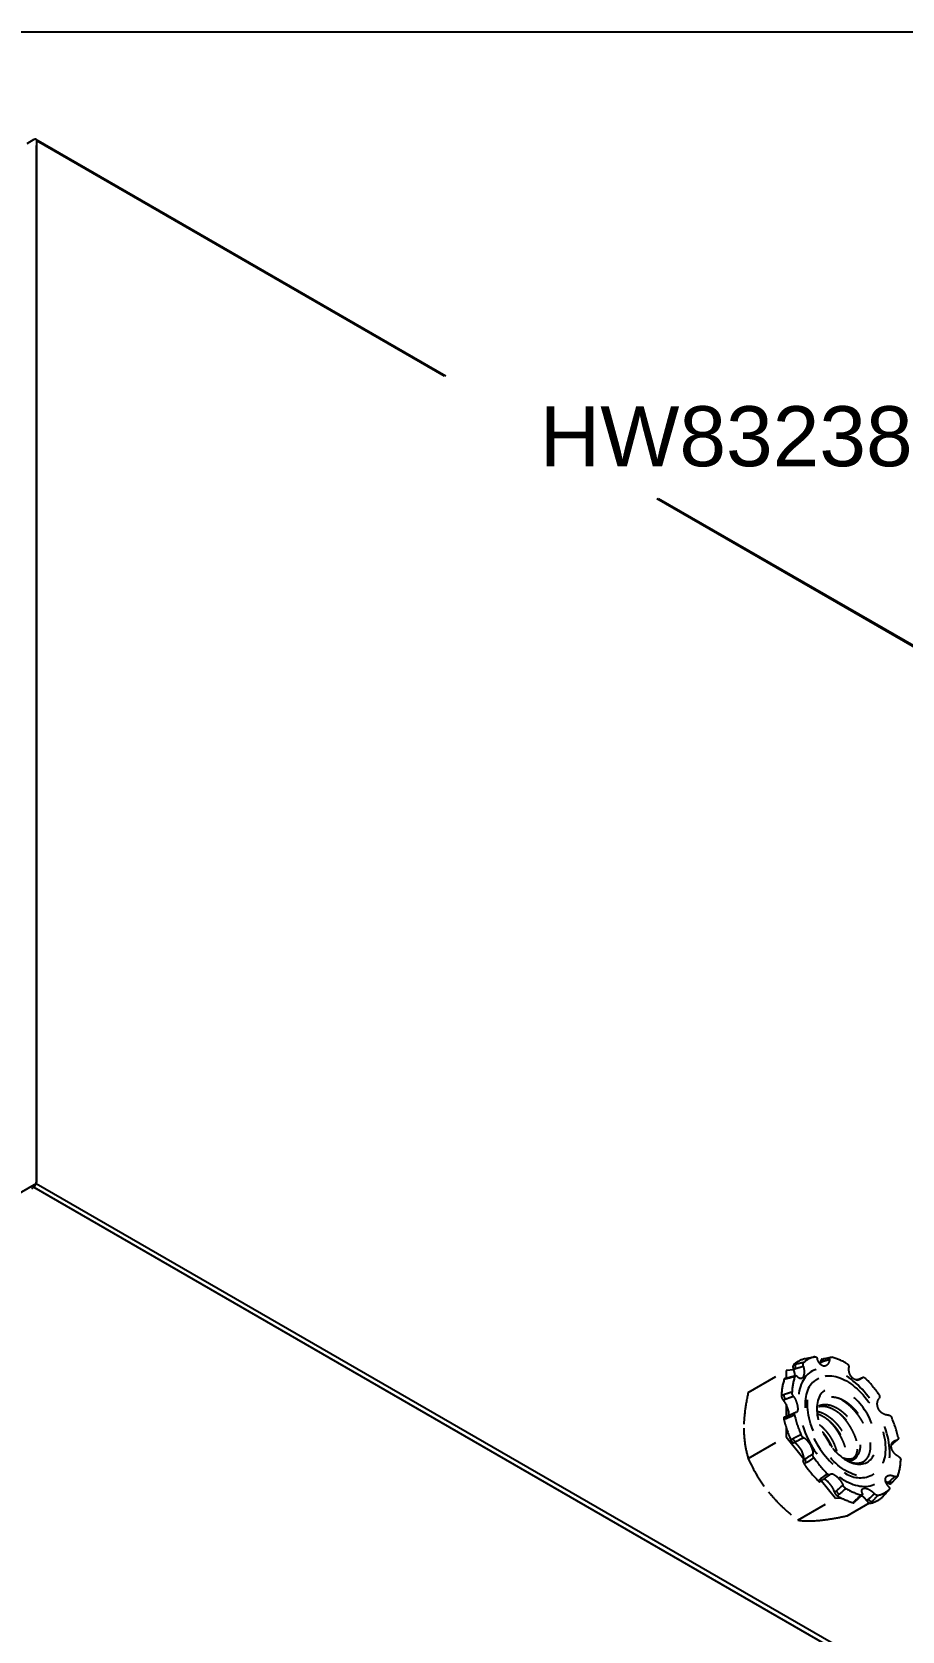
# Model space of a CAD drawing. Extents: x -1.8 to 17.5, y -14.1 to 0.
# Drawn here: x 3.365 to 6.082, y -4.994 to 0 of the extents above; entities that cross this region are included whole.
import ezdxf
from ezdxf import colors
from ezdxf.entities.mleader import LeaderData, LeaderLine
from ezdxf.math import Vec2, Vec3

# ---------------------------------------------------------------- set-up
doc = ezdxf.new("R2010")
doc.units = 0
doc.header["$LTSCALE"] = 0.5
doc.header["$MEASUREMENT"] = 0
doc.linetypes.add('HIDDEN2', pattern=[0.1875, 0.125, -0.0625])
for name, color, linetype in [('FAB DWG', 221, 'CONTINUOUS'), ('Hardware', 242, 'CONTINUOUS'), ('Housing', 150, 'CONTINUOUS')]:
    doc.layers.add(name, color=color, linetype=linetype)
doc.layers.add('Text-Unprinted', color=131, linetype='CONTINUOUS', plot=False)
doc.styles.get("Standard").update_dxf_attribs({"font": 'arial.ttf'})

msp = doc.modelspace()

# ---------------------------------------------------------------- linework, layer by layer
at = {"layer": 'Hardware', "linetype": 'HIDDEN2', "transparency": 16777216}
for p, q in [((5.7793, -4.14387), (5.78577, -4.14255)), ((5.77943, -4.14384), (5.7859, -4.14253)), ((5.78577, -4.14255), (5.7859, -4.14253)), ((5.83195, -4.14527), (5.83809, -4.14394)), ((5.60135, -4.2495), (5.71976, -4.18114)), ((5.74365, -4.17901), (5.71976, -4.18114)), ((5.71976, -4.18114), (5.71976, -4.20425)), ((5.74242, -4.17591), (5.74934, -4.17437)), ((5.74325, -4.17789), (5.74242, -4.17591)), ((5.74997, -4.16112), (5.7431, -4.16264)), ((5.74325, -4.17789), (5.74934, -4.17437)), ((5.82733, -4.15369), (5.83348, -4.15235)), ((5.82739, -4.15587), (5.82733, -4.15369)), ((5.82739, -4.15587), (5.83348, -4.15235)), ((5.71414, -4.20752), (5.7212, -4.2057)), ((5.71625, -4.20515), (5.72335, -4.20333)), ((5.81453, -4.20911), (5.82176, -4.20494)), ((5.93848, -4.21023), (5.94082, -4.20939)), ((5.94154, -4.21059), (5.95672, -4.20384)), ((5.71221, -4.25655), (5.70504, -4.25894)), ((5.70999, -4.27244), (5.7172, -4.27004)), ((5.71111, -4.27356), (5.70999, -4.27244)), ((5.71111, -4.27356), (5.7172, -4.27004)), ((5.71976, -4.28621), (5.71976, -4.32383)), ((5.71296, -4.333), (5.72008, -4.33013)), ((5.71387, -4.3262), (5.72102, -4.32332)), ((5.60135, -4.45575), (5.71976, -4.3874)), ((5.71976, -4.35788), (5.71976, -4.3874)), ((5.71976, -4.3874), (5.77516, -4.45631)), ((5.74132, -4.39384), (5.73445, -4.39742)), ((5.74242, -4.40642), (5.74934, -4.40282)), ((5.74325, -4.40634), (5.74242, -4.40642)), ((5.74325, -4.40634), (5.74934, -4.40282)), ((6.05278, -4.40932), (6.04857, -4.413)), ((6.06498, -4.39807), (6.04959, -4.40957)), ((5.77958, -4.45707), (5.77293, -4.46117)), ((5.77293, -4.46117), (5.77349, -4.46059)), ((5.77349, -4.46059), (5.77958, -4.45707)), ((5.77623, -4.47238), (5.78283, -4.46831)), ((5.8262, -4.52054), (5.82009, -4.5252)), ((5.83281, -4.52354), (5.82666, -4.52822)), ((5.83057, -4.52524), (5.87444, -4.57982)), ((5.83275, -4.52359), (5.83281, -4.52354)), ((5.83825, -4.52054), (5.8373, -4.52023)), ((5.99412, -4.50351), (5.98689, -4.50768)), ((6.0365, -4.53104), (6.04259, -4.52753)), ((6.03833, -4.53226), (6.0365, -4.53104)), ((6.04259, -4.52753), (6.03833, -4.53226)), ((6.05256, -4.52806), (6.04831, -4.53277)), ((5.75603, -4.64817), (5.87444, -4.57982)), ((5.87058, -4.55969), (5.87668, -4.55617)), ((5.87091, -4.56116), (5.87058, -4.55969)), ((5.87668, -4.55617), (5.87091, -4.56116)), ((5.87444, -4.57982), (5.89051, -4.57838)), ((5.87977, -4.57242), (5.8855, -4.56746)), ((5.91071, -4.63434), (5.97991, -4.59439)), ((5.93443, -4.58827), (5.92925, -4.59346)), ((5.93784, -4.58773), (5.93263, -4.59295)), ((5.95321, -4.57277), (5.95683, -4.57245)), ((5.97105, -4.5866), (5.97714, -4.58308)), ((5.97228, -4.58832), (5.97105, -4.5866)), ((5.97714, -4.58308), (5.97228, -4.58832)), ((5.98403, -4.59492), (5.98886, -4.58971)), ((6.02466, -4.57115), (6.02023, -4.57614)), ((6.02023, -4.57614), (6.02046, -4.57578)), ((6.02496, -4.57084), (6.02053, -4.57584)), ((6.02466, -4.57115), (6.02497, -4.57084)), ((6.04141, -4.55234), (6.0329, -4.5619))]:
    msp.add_line(p, q, dxfattribs=at)
at = {"layer": 'Hardware', "linetype": 'HIDDEN2', "transparency": 16777216, "flags": 128}
for points in [[(5.90071, -4.52326), (5.90794, -4.52722), (5.91516, -4.53075), (5.92233, -4.53384), (5.92945, -4.53648), (5.9365, -4.53866), (5.94345, -4.54037), (5.9503, -4.54162), (5.95701, -4.5424), (5.96359, -4.54271), (5.97, -4.54254), (5.97623, -4.5419), (5.98227, -4.54079), (5.9881, -4.53922), (5.99371, -4.53717), (5.99908, -4.53467), (6.00419, -4.53172), (6.00904, -4.52832), (6.01361, -4.52449), (6.01789, -4.52022), (6.02187, -4.51555), (6.02554, -4.51047), (6.02889, -4.505), (6.03191, -4.49915), (6.03459, -4.49294), (6.03693, -4.48639), (6.03892, -4.47951), (6.04056, -4.47232), (6.04183, -4.46483), (6.04275, -4.45707), (6.0433, -4.44906), (6.04348, -4.44082), (6.0433, -4.43236), (6.04275, -4.42371), (6.04183, -4.4149), (6.04056, -4.40594), (6.03892, -4.39686), (6.03693, -4.38768), (6.03459, -4.37843), (6.03191, -4.36912), (6.02889, -4.35979), (6.02554, -4.35045), (6.02187, -4.34113), (6.01789, -4.33186), (6.01361, -4.32266), (6.00904, -4.31355), (6.00419, -4.30455), (5.99908, -4.29569), (5.99371, -4.28699), (5.9881, -4.27848), (5.98227, -4.27017), (5.97623, -4.26208), (5.97, -4.25425), (5.96359, -4.24668), (5.95701, -4.2394), (5.9503, -4.23242), (5.94345, -4.22577), (5.9365, -4.21946), (5.92945, -4.2135), (5.92233, -4.20792), (5.91516, -4.20272), (5.90794, -4.19792), (5.90071, -4.19353), (5.89348, -4.18957), (5.88627, -4.18604), (5.87909, -4.18296), (5.87197, -4.18032), (5.86493, -4.17814), (5.85797, -4.17642), (5.85113, -4.17517), (5.84441, -4.17439), (5.83784, -4.17409), (5.83143, -4.17425), (5.82519, -4.17489), (5.81915, -4.176), (5.81332, -4.17758), (5.80772, -4.17962), (5.80235, -4.18212), (5.79724, -4.18508), (5.79239, -4.18847), (5.78782, -4.19231), (5.78353, -4.19657), (5.77955, -4.20125), (5.77588, -4.20633), (5.77254, -4.2118), (5.76952, -4.21764), (5.76683, -4.22385), (5.76449, -4.23041), (5.7625, -4.23729), (5.76087, -4.24448), (5.75959, -4.25197), (5.75868, -4.25972), (5.75813, -4.26774), (5.75794, -4.27598), (5.75813, -4.28444), (5.75868, -4.29308), (5.75959, -4.30189), (5.76087, -4.31085), (5.7625, -4.31993), (5.76449, -4.32911), (5.76683, -4.33837), (5.76952, -4.34767), (5.77254, -4.35701), (5.77588, -4.36634), (5.77955, -4.37566), (5.78353, -4.38493), (5.78782, -4.39414), (5.79239, -4.40325), (5.79724, -4.41225), (5.80235, -4.42111), (5.80772, -4.4298), (5.81332, -4.43832), (5.81915, -4.44663), (5.82519, -4.45471), (5.83143, -4.46255), (5.83784, -4.47012), (5.84441, -4.4774), (5.85113, -4.48437), (5.85797, -4.49103), (5.86493, -4.49734), (5.87197, -4.5033), (5.87909, -4.50888), (5.88627, -4.51408), (5.89348, -4.51888), (5.90071, -4.52326)], [(5.81453, -4.20911), (5.81104, -4.2113), (5.80663, -4.2146), (5.8025, -4.21834), (5.79867, -4.22251), (5.79516, -4.22709), (5.79196, -4.23206), (5.78909, -4.23742), (5.78656, -4.24315), (5.78438, -4.24923), (5.78256, -4.25563), (5.78109, -4.26236), (5.77998, -4.26937), (5.77924, -4.27665), (5.77887, -4.28418), (5.77887, -4.29194), (5.77924, -4.2999), (5.77998, -4.30803), (5.78109, -4.31632), (5.78256, -4.32474), (5.78438, -4.33326), (5.78656, -4.34185), (5.78909, -4.3505), (5.79196, -4.35917), (5.79516, -4.36784), (5.79867, -4.37647), (5.8025, -4.38506), (5.80663, -4.39356), (5.81104, -4.40196), (5.81572, -4.41022), (5.82066, -4.41833), (5.82585, -4.42625), (5.83126, -4.43397), (5.83688, -4.44146), (5.8427, -4.4487), (5.84869, -4.45566), (5.85485, -4.46232), (5.86114, -4.46868), (5.86755, -4.47469), (5.87406, -4.48036), (5.88065, -4.48565), (5.8873, -4.49055), (5.894, -4.49506), (5.90071, -4.49915)], [(5.90794, -4.21347), (5.91465, -4.21756), (5.92135, -4.22207), (5.928, -4.22698), (5.93459, -4.23227), (5.94111, -4.23793), (5.94752, -4.24395), (5.95381, -4.2503), (5.95996, -4.25697), (5.96595, -4.26393), (5.97177, -4.27117), (5.97739, -4.27865), (5.9828, -4.28637), (5.98799, -4.2943), (5.99293, -4.3024), (5.99761, -4.31067), (6.00203, -4.31906), (6.00615, -4.32757), (6.00998, -4.33615), (6.0135, -4.34479), (6.01669, -4.35346), (6.01956, -4.36212), (6.02209, -4.37077), (6.02427, -4.37937), (6.0261, -4.38788), (6.02757, -4.3963), (6.02867, -4.40459), (6.02941, -4.41273), (6.02978, -4.42069), (6.02978, -4.42844), (6.02941, -4.43597), (6.02867, -4.44326), (6.02757, -4.45027), (6.0261, -4.45699), (6.02427, -4.4634), (6.02209, -4.46948), (6.01956, -4.4752), (6.01669, -4.48056), (6.0135, -4.48554), (6.00998, -4.49012), (6.00615, -4.49428), (6.00203, -4.49802), (5.99761, -4.50132), (5.99293, -4.50418), (5.98799, -4.50658), (5.9828, -4.50852), (5.97739, -4.50999), (5.97177, -4.51098), (5.96595, -4.5115), (5.95996, -4.51155), (5.95381, -4.51111), (5.94752, -4.5102), (5.94111, -4.50881), (5.93459, -4.50696), (5.928, -4.50464), (5.92135, -4.50186), (5.91465, -4.49864), (5.90794, -4.49498), (5.90122, -4.49089), (5.89453, -4.48638), (5.88788, -4.48148), (5.88128, -4.47618), (5.87477, -4.47052), (5.86836, -4.4645), (5.86207, -4.45815), (5.85592, -4.45149), (5.84993, -4.44452), (5.84411, -4.43729), (5.83849, -4.4298), (5.83307, -4.42208), (5.82789, -4.41416), (5.82295, -4.40605), (5.81826, -4.39779), (5.81385, -4.38939), (5.80973, -4.38089), (5.8059, -4.3723), (5.80238, -4.36366), (5.79918, -4.355), (5.79632, -4.34633), (5.79379, -4.33768), (5.79161, -4.32909), (5.78978, -4.32057), (5.78831, -4.31215), (5.78721, -4.30386), (5.78647, -4.29573), (5.7861, -4.28777), (5.7861, -4.28001), (5.78647, -4.27248), (5.78721, -4.2652), (5.78831, -4.25818), (5.78978, -4.25146), (5.79161, -4.24505), (5.79379, -4.23898), (5.79632, -4.23325), (5.79918, -4.22789), (5.80238, -4.22291), (5.8059, -4.21834), (5.80973, -4.21417), (5.81385, -4.21043), (5.81826, -4.20713), (5.82295, -4.20427), (5.82789, -4.20187), (5.83307, -4.19994), (5.83849, -4.19847), (5.84411, -4.19747), (5.84993, -4.19695), (5.85592, -4.19691), (5.86207, -4.19734), (5.86836, -4.19825), (5.87477, -4.19964), (5.88128, -4.20149), (5.88788, -4.20381), (5.89453, -4.20659), (5.90122, -4.20981), (5.90794, -4.21347)], [(5.90794, -4.46071), (5.91379, -4.46388), (5.91961, -4.4666), (5.92539, -4.46886), (5.9311, -4.47067), (5.93671, -4.47201), (5.94221, -4.47287), (5.94757, -4.47326), (5.95277, -4.47316), (5.95779, -4.47259), (5.96261, -4.47154), (5.96721, -4.47002), (5.97158, -4.46803), (5.97568, -4.46558), (5.97951, -4.46269), (5.98306, -4.45936), (5.9863, -4.4556), (5.98922, -4.45144), (5.99182, -4.44689), (5.99408, -4.44196), (5.996, -4.43668), (5.99756, -4.43107), (5.99875, -4.42514), (5.99959, -4.41894), (6.00005, -4.41247), (6.00014, -4.40576), (5.99986, -4.39885), (5.99922, -4.39176), (5.9982, -4.38452), (5.99682, -4.37716), (5.99508, -4.3697), (5.99299, -4.36219), (5.99056, -4.35464), (5.9878, -4.34709), (5.98472, -4.33956), (5.98132, -4.3321), (5.97763, -4.32472), (5.97366, -4.31747), (5.96943, -4.31036), (5.96494, -4.30343), (5.96023, -4.2967), (5.95531, -4.29021), (5.95019, -4.28397), (5.94491, -4.27802), (5.93948, -4.27237), (5.93392, -4.26705), (5.92826, -4.26208), (5.92251, -4.25749), (5.9167, -4.25328), (5.91087, -4.24948), (5.90501, -4.2461), (5.89917, -4.24316), (5.89337, -4.24067), (5.88762, -4.23863), (5.88196, -4.23705), (5.8764, -4.23595), (5.87097, -4.23533), (5.86568, -4.23518), (5.86057, -4.23552), (5.85565, -4.23633), (5.85094, -4.23761), (5.84645, -4.23937), (5.84222, -4.24159), (5.83825, -4.24426), (5.83456, -4.24737), (5.83116, -4.25092), (5.82808, -4.25488), (5.82531, -4.25924), (5.82288, -4.26398), (5.8208, -4.26909), (5.81906, -4.27454), (5.81768, -4.28031), (5.81666, -4.28638), (5.81601, -4.29272), (5.81574, -4.29931), (5.81583, -4.30612), (5.81629, -4.31312), (5.81712, -4.32029), (5.81832, -4.3276), (5.81988, -4.33501), (5.8218, -4.3425), (5.82406, -4.35004), (5.82666, -4.35759), (5.82958, -4.36513), (5.83282, -4.37263), (5.83637, -4.38005), (5.8402, -4.38737), (5.8443, -4.39456), (5.84866, -4.40158), (5.85326, -4.40841), (5.85808, -4.41503), (5.8631, -4.4214), (5.86831, -4.4275), (5.87367, -4.4333), (5.87916, -4.43879), (5.88478, -4.44393), (5.89049, -4.44871), (5.89627, -4.45312), (5.90209, -4.45712), (5.90794, -4.46071)], [(5.94082, -4.20939), (5.93957, -4.21003), (5.93926, -4.21025)], [(5.72008, -4.33013), (5.71977, -4.32837), (5.71966, -4.32678), (5.71976, -4.32542), (5.72006, -4.32436), (5.72055, -4.32363), (5.72102, -4.32332)], [(5.8262, -4.52054), (5.82756, -4.52176), (5.82888, -4.52274), (5.83011, -4.52342), (5.83121, -4.52379), (5.83213, -4.52382), (5.83275, -4.52359)]]:
    msp.add_lwpolyline(points, dxfattribs=at)
at = {"layer": 'Hardware', "linetype": 'HIDDEN2', "transparency": 16777216}
for centre, radius, start, end in [((5.79894, -4.22604), 0.08448, 103.44129, 131.37594), ((5.82852, -4.21659), 0.08113, 103.30266, 131.51457), ((5.8412, -4.15111), 0.00782, 113.51371, 189.15951), ((5.8149, -4.31644), 0.18356, 58.79641, 75.12735), ((5.76084, -4.16828), 0.01302, 146.62054, 207.9006), ((5.88017, -4.2634), 0.17519, 161.39803, 178.53949), ((5.72452, -4.20655), 0.00343, 109.93871, 165.71101), ((5.9065, -4.25248), 0.16821, 161.31193, 178.6256), ((5.69598, -4.47258), 0.38116, 34.69487, 44.71602), ((5.73288, -4.25656), 0.02068, 179.95399, 220.66804), ((6.08676, -4.24412), 0.38422, 193.37438, 203.51502), ((5.69302, -4.31418), 0.03522, 349.37564, 24.75841), ((6.10484, -4.23396), 0.36889, 193.32337, 203.56603), ((5.71104, -4.47449), 0.36889, 13.32337, 23.56603), ((5.75456, -4.39009), 0.01375, 195.78737, 247.70242), ((5.72162, -4.45453), 0.05238, 14.93187, 43.33572), ((6.0489, -4.40476), 0.00598, 274.31476, 310.31848), ((6.10244, -4.24612), 0.397, 214.74477, 224.66612), ((5.79197, -4.45957), 0.01264, 168.59307, 223.70525), ((6.11989, -4.23587), 0.38116, 214.69487, 224.71602), ((5.95194, -4.37774), 0.09384, 240.68556, 256.09531), ((5.90938, -4.45598), 0.16821, 341.31193, 358.6256), ((5.82553, -4.55499), 0.03673, 33.56744, 69.72269), ((5.95101, -4.43064), 0.08499, 233.71434, 294.9752), ((6.04791, -4.52145), 0.00808, 228.78117, 305.00545), ((5.89646, -4.5498), 0.02078, 197.82682, 238.15754), ((5.97858, -4.40876), 0.19118, 238.87766, 255.0461), ((6.00098, -4.39202), 0.18356, 238.79641, 255.12735), ((5.93568, -4.58513), 0.00338, 248.26651, 309.8986), ((5.98894, -4.57589), 0.01382, 211.32905, 269.64664), ((5.96439, -4.51275), 0.08448, 283.44129, 311.37594), ((5.98736, -4.49186), 0.08113, 283.30266, 311.51457)]:
    msp.add_arc(centre, radius, start, end, dxfattribs=at)
for points in [[(5.78577, -4.14255), (5.79365, -4.14095), (5.80168, -4.13931), (5.80985, -4.13764)], [(5.74934, -4.17437), (5.75746, -4.17197), (5.76551, -4.16964), (5.77346, -4.16739)], [(5.77474, -4.15584), (5.7666, -4.1575), (5.75834, -4.15926), (5.74997, -4.16112)], [(5.83348, -4.15235), (5.8409, -4.15013), (5.84818, -4.14788), (5.85533, -4.1456)], [(5.7212, -4.2057), (5.7298, -4.20349), (5.73845, -4.20112), (5.74716, -4.19858)], [(5.73834, -4.24844), (5.72964, -4.25093), (5.72093, -4.25364), (5.71221, -4.25655)], [(5.7172, -4.27004), (5.7256, -4.26683), (5.73399, -4.26377), (5.74237, -4.26088)], [(5.72008, -4.33013), (5.72874, -4.32664), (5.73734, -4.32292), (5.74588, -4.31897)], [(5.76672, -4.38145), (5.75816, -4.38534), (5.74969, -4.38947), (5.74132, -4.39384)], [(5.74934, -4.40282), (5.75746, -4.39849), (5.76566, -4.39433), (5.77394, -4.39036)], [(5.80286, -4.44225), (5.79521, -4.44735), (5.78745, -4.45229), (5.77958, -4.45707)], [(5.60135, -4.45575), (5.61822, -4.4921), (5.63852, -4.52716), (5.66487, -4.55994)], [(5.78283, -4.46831), (5.79087, -4.46336), (5.79877, -4.4582), (5.80651, -4.45283)], [(5.84904, -4.50405), (5.84126, -4.50937), (5.83365, -4.51487), (5.8262, -4.52054)], [(5.89742, -4.53906), (5.89065, -4.54485), (5.88373, -4.55055), (5.87668, -4.55617)], [(6.05942, -4.51176), (6.05386, -4.51689), (6.04825, -4.52215), (6.04259, -4.52753)], [(5.8855, -4.56746), (5.89247, -4.56142), (5.89927, -4.55528), (5.90588, -4.54903)], [(5.95386, -4.56943), (5.94721, -4.57566), (5.94073, -4.58194), (5.93443, -4.58827)], [(5.99542, -4.56562), (5.98944, -4.57141), (5.98334, -4.57723), (5.97714, -4.58308)], [(5.98886, -4.58971), (5.99473, -4.58337), (6.00046, -4.57708), (6.00603, -4.57081)], [(6.04114, -4.55261), (6.03553, -4.55889), (6.03004, -4.56507), (6.02466, -4.57115)], [(5.75603, -4.64817), (5.7729, -4.65078), (5.7932, -4.65159), (5.81955, -4.64923)]]:
    msp.add_open_spline(points, degree=3, dxfattribs=at)
for points, knots in [([(5.80985, -4.13764), (5.81123, -4.13731), (5.81277, -4.13783), (5.81553, -4.14037), (5.8167, -4.14233), (5.81741, -4.1446)], [0, 0, 0, 0, 0.5, 0.5, 1, 1, 1, 1]), ([(5.85533, -4.1456), (5.8547, -4.15176), (5.8527, -4.15736), (5.84672, -4.1651), (5.8427, -4.16726), (5.83425, -4.16705), (5.82988, -4.16468), (5.82241, -4.15654), (5.81938, -4.15091), (5.81741, -4.1446)], [0, 0, 0, 0, 0.25, 0.25, 0.5, 0.5, 0.75, 0.75, 1, 1, 1, 1]), ([(5.83195, -4.1453), (5.83191, -4.1453), (5.83112, -4.14528), (5.82977, -4.14628), (5.82823, -4.14826), (5.82739, -4.15092), (5.82735, -4.15284), (5.82733, -4.15369)], [0, 0, 0, 0, 0.0139412, 0.2750313, 0.5361127, 0.7971967, 1, 1, 1, 1]), ([(5.83808, -4.14394), (5.83827, -4.1439), (5.84275, -4.14294), (5.85007, -4.1413), (5.85697, -4.13965), (5.85979, -4.13898)], [0, 0, 0, 0, 0.0256488, 0.6008914, 1, 1, 1, 1]), ([(5.85533, -4.1456), (5.85556, -4.14336), (5.85637, -4.14145), (5.8588, -4.13905), (5.86039, -4.13861), (5.86202, -4.13902)], [0, 0, 0, 0, 0.5, 0.5, 1, 1, 1, 1]), ([(5.7431, -4.16264), (5.74191, -4.16369), (5.74116, -4.16575), (5.74091, -4.17066), (5.74142, -4.1735), (5.74242, -4.17591)], [0, 0, 0, 0, 0.5, 0.5, 1, 1, 1, 1]), ([(5.74771, -4.19664), (5.74765, -4.19572), (5.74746, -4.19305), (5.74661, -4.18849), (5.74524, -4.18307), (5.74392, -4.17963), (5.74325, -4.17789)], [0, 0, 0, 0, 0.1452242, 0.4215246, 0.7065804, 1, 1, 1, 1]), ([(5.77346, -4.16739), (5.77534, -4.17365), (5.77629, -4.1805), (5.77589, -4.19263), (5.77454, -4.19799), (5.77007, -4.20492), (5.76699, -4.20646), (5.76027, -4.20528), (5.75671, -4.20265), (5.75341, -4.19845)], [0, 0, 0, 0, 0.25, 0.25, 0.5, 0.5, 0.75, 0.75, 1, 1, 1, 1]), ([(5.77346, -4.16739), (5.77277, -4.16511), (5.77252, -4.16267), (5.77298, -4.15847), (5.77369, -4.15677), (5.77474, -4.15584)], [0, 0, 0, 0, 0.5, 0.5, 1, 1, 1, 1]), ([(5.82718, -4.16165), (5.82719, -4.16156), (5.82748, -4.15974), (5.82743, -4.15776), (5.82739, -4.15587)], [0, 0, 0, 0, 0.0456822, 1, 1, 1, 1]), ([(5.91, -4.15943), (5.9117, -4.16043), (5.91319, -4.16218), (5.91516, -4.16645), (5.91561, -4.16889), (5.91541, -4.17115)], [0, 0, 0, 0, 0.5, 0.5, 1, 1, 1, 1]), ([(5.95672, -4.20384), (5.95335, -4.2078), (5.94874, -4.21027), (5.93885, -4.21101), (5.93351, -4.20926), (5.9243, -4.20197), (5.92049, -4.19651), (5.91576, -4.18415), (5.91485, -4.17743), (5.91541, -4.17115)], [0, 0, 0, 0, 0.25, 0.25, 0.5, 0.5, 0.75, 0.75, 1, 1, 1, 1]), ([(5.71625, -4.20516), (5.71625, -4.20516), (5.71569, -4.20511), (5.7149, -4.20589), (5.71437, -4.20702), (5.71414, -4.20752)], [0, 0, 0, 0, 0.006542, 0.5656829, 1, 1, 1, 1]), ([(5.72335, -4.20332), (5.72351, -4.20328), (5.72841, -4.20205), (5.73702, -4.19974), (5.74552, -4.19728), (5.74922, -4.19621)], [0, 0, 0, 0, 0.018805, 0.5734073, 1, 1, 1, 1]), ([(5.74716, -4.19858), (5.7477, -4.19704), (5.74865, -4.19617), (5.75093, -4.19612), (5.75223, -4.19694), (5.75341, -4.19845)], [0, 0, 0, 0, 0.5, 0.5, 1, 1, 1, 1]), ([(5.94082, -4.20939), (5.94098, -4.20933), (5.94477, -4.208), (5.95087, -4.20566), (5.95657, -4.2032), (5.95886, -4.2022)], [0, 0, 0, 0, 0.0254392, 0.6082097, 1, 1, 1, 1]), ([(5.95672, -4.20384), (5.95794, -4.20239), (5.95965, -4.20166), (5.96334, -4.20186), (5.96525, -4.2028), (5.96684, -4.2044)], [0, 0, 0, 0, 0.5, 0.5, 1, 1, 1, 1]), ([(5.60135, -4.2495), (5.59715, -4.26871), (5.59364, -4.28791), (5.58883, -4.3251), (5.58753, -4.34317), (5.58753, -4.3606)], [0, 0, 0, 0, 0.5, 0.5, 1, 1, 1, 1]), ([(5.70504, -4.25894), (5.70496, -4.2611), (5.70547, -4.26382), (5.70731, -4.26882), (5.70864, -4.27109), (5.70999, -4.27244)], [0, 0, 0, 0, 0.5, 0.5, 1, 1, 1, 1]), ([(5.725, -4.29943), (5.72345, -4.29419), (5.72136, -4.28906), (5.71776, -4.28235), (5.71646, -4.28025), (5.71382, -4.27655), (5.71248, -4.27493), (5.71111, -4.27356)], [0, 0, 0, 0, 0.5, 0.5, 0.75, 0.75, 1, 1, 1, 1]), ([(5.74237, -4.26088), (5.74119, -4.25934), (5.74012, -4.25722), (5.73865, -4.25269), (5.73827, -4.25036), (5.73834, -4.24844)], [0, 0, 0, 0, 0.5, 0.5, 1, 1, 1, 1]), ([(5.74237, -4.26088), (5.7456, -4.26511), (5.74869, -4.27083), (5.75341, -4.28309), (5.75507, -4.2897), (5.7563, -4.30114), (5.75586, -4.30588), (5.75306, -4.31176), (5.75075, -4.31289), (5.74785, -4.31214)], [0, 0, 0, 0, 0.25, 0.25, 0.5, 0.5, 0.75, 0.75, 1, 1, 1, 1]), ([(5.92938, -4.46883), (5.93184, -4.46927), (5.93649, -4.4701), (5.94297, -4.47021), (5.94897, -4.46958), (5.95468, -4.46811), (5.95999, -4.46585), (5.96483, -4.46283), (5.96921, -4.45906), (5.97308, -4.4545), (5.97636, -4.44926), (5.97901, -4.44348), (5.98107, -4.43718), (5.98257, -4.43026), (5.98345, -4.42286), (5.98372, -4.4151), (5.98341, -4.40699), (5.98247, -4.39847), (5.98089, -4.38974), (5.97873, -4.38095), (5.97602, -4.3721), (5.9727, -4.36311), (5.96886, -4.35417), (5.96458, -4.34545), (5.95987, -4.33691), (5.95469, -4.32849), (5.9491, -4.32036), (5.9432, -4.31266), (5.93698, -4.30537), (5.93041, -4.29845), (5.92365, -4.2921), (5.91684, -4.28641), (5.90997, -4.28131), (5.90295, -4.27677), (5.8959, -4.27287), (5.88894, -4.26967), (5.88201, -4.26716), (5.87513, -4.26537), (5.86847, -4.26436), (5.86216, -4.2641), (5.85616, -4.26454), (5.85038, -4.2657), (5.84494, -4.26757), (5.83992, -4.27009), (5.83529, -4.27327), (5.83104, -4.27717), (5.82729, -4.28168), (5.82408, -4.28672), (5.82137, -4.29225), (5.81914, -4.29834), (5.8175, -4.30491), (5.8166, -4.30965), (5.81639, -4.31224), (5.81637, -4.31247)], [0, 0, 0, 0, 0.0237441, 0.0448425, 0.0659409, 0.0876523, 0.1093637, 0.1304653, 0.1515659, 0.1733148, 0.1950638, 0.2156163, 0.2361689, 0.2573262, 0.2784836, 0.2989116, 0.3193396, 0.3403792, 0.3614189, 0.381502, 0.4015852, 0.4222722, 0.4429592, 0.4627168, 0.4824743, 0.5028102, 0.5231448, 0.5427575, 0.5623701, 0.5825861, 0.6028021, 0.6218893, 0.6409764, 0.6606181, 0.6802598, 0.6993519, 0.7184434, 0.7381307, 0.7578179, 0.7762808, 0.7947438, 0.813746, 0.8327482, 0.8511662, 0.8695832, 0.8885611, 0.9075389, 0.9255299, 0.9435209, 0.9620498, 0.9805788, 0.9983253, 1, 1, 1, 1]), ([(5.82108, -4.29336), (5.82191, -4.2931), (5.82559, -4.29192), (5.83294, -4.29157), (5.84288, -4.29241), (5.85318, -4.2951), (5.86352, -4.2994), (5.87386, -4.30524), (5.88415, -4.31254), (5.89416, -4.3212), (5.9036, -4.33098), (5.91221, -4.34158), (5.91957, -4.3524), (5.92583, -4.36317), (5.93104, -4.37379), (5.93534, -4.38451), (5.93868, -4.3952), (5.94094, -4.40561), (5.94207, -4.41559), (5.94211, -4.42492), (5.94107, -4.4335), (5.93893, -4.44118), (5.93557, -4.44783), (5.93227, -4.45235), (5.92971, -4.45411), (5.92908, -4.45453)], [0, 0, 0, 0, 0.0141068, 0.0630222, 0.1120408, 0.1606709, 0.2084444, 0.2561708, 0.3047729, 0.3537846, 0.402715, 0.4510778, 0.4985797, 0.5409848, 0.5839831, 0.6272485, 0.6704425, 0.7147357, 0.7582512, 0.801923, 0.8463208, 0.8910887, 0.9358528, 0.984396, 1, 1, 1, 1]), ([(5.82216, -4.29088), (5.82235, -4.29077), (5.82468, -4.28943), (5.82983, -4.28794), (5.83758, -4.28659), (5.84592, -4.28665), (5.85488, -4.28802), (5.86433, -4.29085), (5.87411, -4.29522), (5.8839, -4.30094), (5.89363, -4.30797), (5.90328, -4.31637), (5.91254, -4.32599), (5.92114, -4.3366), (5.92879, -4.34787), (5.93552, -4.3596), (5.94122, -4.37169), (5.94572, -4.3838), (5.94888, -4.3956), (5.95066, -4.4068), (5.95108, -4.41728), (5.95023, -4.42688), (5.94804, -4.4354), (5.94492, -4.44208), (5.9422, -4.44539), (5.94104, -4.44679)], [0, 0, 0, 0, 0.0034179, 0.043928, 0.0849598, 0.1262195, 0.1674037, 0.2125426, 0.2568663, 0.3014651, 0.346791, 0.392451, 0.4405756, 0.4881369, 0.5348568, 0.5821834, 0.6302, 0.678435, 0.7264039, 0.7736379, 0.8203974, 0.8680349, 0.9161896, 0.9643817, 1, 1, 1, 1]), ([(5.893, -4.27164), (5.89536, -4.2731), (5.90148, -4.27686), (5.91119, -4.28444), (5.92091, -4.29319), (5.92925, -4.30183), (5.93626, -4.3099), (5.94274, -4.31818), (5.94864, -4.32657), (5.95488, -4.33638), (5.96135, -4.34791), (5.96764, -4.36119), (5.97285, -4.37459), (5.97684, -4.38783), (5.97955, -4.40063), (5.98097, -4.41279), (5.98116, -4.42426), (5.9801, -4.4349), (5.97801, -4.44425), (5.9757, -4.44938), (5.97462, -4.45176)], [0, 0, 0, 0, 0.03956566, 0.10236419, 0.1655314, 0.21085156, 0.25595097, 0.30066327, 0.34251069, 0.38401449, 0.44594288, 0.5087102, 0.57186974, 0.6349576, 0.69751305, 0.7590985, 0.82039264, 0.88273975, 0.94573443, 1, 1, 1, 1]), ([(6.03889, -4.31985), (6.03363, -4.32038), (6.02774, -4.31902), (6.0171, -4.31282), (6.01229, -4.30794), (6.00583, -4.29637), (6.00423, -4.28979), (6.00466, -4.27757), (6.00663, -4.27208), (6.00997, -4.26797)], [0, 0, 0, 0, 0.25, 0.25, 0.5, 0.5, 0.75, 0.75, 1, 1, 1, 1]), ([(6.00937, -4.25562), (6.01073, -4.25757), (6.01154, -4.25991), (6.01177, -4.26441), (6.01117, -4.26649), (6.00997, -4.26797)], [0, 0, 0, 0, 0.5, 0.5, 1, 1, 1, 1]), ([(5.71392, -4.32632), (5.71366, -4.32642), (5.71301, -4.32667), (5.71252, -4.32823), (5.71246, -4.33046), (5.71281, -4.33223), (5.71296, -4.333)], [0, 0, 0, 0, 0.1895897, 0.4814482, 0.773301, 1, 1, 1, 1]), ([(5.72102, -4.32331), (5.72118, -4.32325), (5.72614, -4.32129), (5.73473, -4.31766), (5.74309, -4.31383), (5.74671, -4.31217)], [0, 0, 0, 0, 0.01871794, 0.57453256, 1, 1, 1, 1]), ([(5.74588, -4.31897), (5.74538, -4.31681), (5.74531, -4.31492), (5.74603, -4.31243), (5.74681, -4.31187), (5.74785, -4.31214)], [0, 0, 0, 0, 0.5, 0.5, 1, 1, 1, 1]), ([(5.8167, -4.31549), (5.8171, -4.3156), (5.82087, -4.31655), (5.82818, -4.31992), (5.8385, -4.32562), (5.8488, -4.33295), (5.85881, -4.34161), (5.86824, -4.35139), (5.87685, -4.36199), (5.88422, -4.37281), (5.89047, -4.38358), (5.89568, -4.3942), (5.89999, -4.40492), (5.90332, -4.41561), (5.90558, -4.42601), (5.90673, -4.43601), (5.9067, -4.44528), (5.90612, -4.45185), (5.9052, -4.45496), (5.90502, -4.45556)], [0, 0, 0, 0, 0.0081138, 0.0761565, 0.1441322, 0.213355, 0.2831614, 0.3528518, 0.4217338, 0.4893898, 0.5497864, 0.6110279, 0.6726498, 0.7341701, 0.7972559, 0.8592341, 0.9214349, 0.9846696, 1, 1, 1, 1]), ([(5.81701, -4.30825), (5.81777, -4.30836), (5.82168, -4.30891), (5.82899, -4.31133), (5.83875, -4.31561), (5.84855, -4.32135), (5.85828, -4.32838), (5.86792, -4.33678), (5.87718, -4.3464), (5.88578, -4.35701), (5.89344, -4.36828), (5.90017, -4.38001), (5.90587, -4.3921), (5.91036, -4.40421), (5.91352, -4.41601), (5.9153, -4.4272), (5.91575, -4.43771), (5.9148, -4.4472), (5.91349, -4.45359), (5.91214, -4.45632), (5.91197, -4.45667)], [0, 0, 0, 0, 0.0141206, 0.0729896, 0.1307954, 0.1889599, 0.2480727, 0.3076213, 0.3703842, 0.4324124, 0.4933432, 0.5550653, 0.6176873, 0.6805941, 0.7431539, 0.8047553, 0.8657377, 0.9278653, 0.9906674, 1, 1, 1, 1]), ([(5.85179, -4.33581), (5.85405, -4.33809), (5.85877, -4.34286), (5.86555, -4.35073), (5.87203, -4.359), (5.87793, -4.36739), (5.88417, -4.3772), (5.89065, -4.38873), (5.89691, -4.402), (5.90205, -4.41503), (5.90443, -4.42344), (5.90557, -4.42745)], [0, 0, 0, 0, 0.08960023, 0.18771564, 0.28498886, 0.37602945, 0.46632247, 0.60104992, 0.73760251, 0.87500837, 1, 1, 1, 1]), ([(5.88715, -4.3154), (5.8894, -4.31768), (5.89412, -4.32245), (5.90091, -4.33032), (5.90738, -4.33859), (5.91329, -4.34698), (5.91952, -4.35679), (5.926, -4.36832), (5.93227, -4.38159), (5.9374, -4.39462), (5.93979, -4.40303), (5.94093, -4.40704)], [0, 0, 0, 0, 0.0896002, 0.1877156, 0.2849889, 0.3760294, 0.4663225, 0.6010499, 0.7376025, 0.8750084, 1, 1, 1, 1]), ([(6.03889, -4.31985), (6.04081, -4.31966), (6.04291, -4.32029), (6.04665, -4.3229), (6.04822, -4.32484), (6.04916, -4.32701)], [0, 0, 0, 0, 0.5, 0.5, 1, 1, 1, 1]), ([(5.58753, -4.3606), (5.58753, -4.37806), (5.58887, -4.39496), (5.59371, -4.4266), (5.59718, -4.44148), (5.60135, -4.45575)], [0, 0, 0, 0, 0.5, 0.5, 1, 1, 1, 1]), ([(5.77394, -4.39036), (5.77288, -4.39005), (5.77156, -4.38897), (5.76892, -4.38573), (5.76766, -4.38362), (5.76672, -4.38145)], [0, 0, 0, 0, 0.5, 0.5, 1, 1, 1, 1]), ([(5.77394, -4.39036), (5.77684, -4.3912), (5.78046, -4.39387), (5.78788, -4.40193), (5.79172, -4.40737), (5.79817, -4.41894), (5.80073, -4.42497), (5.80355, -4.43531), (5.8038, -4.43952), (5.80286, -4.44225)], [0, 0, 0, 0, 0.25, 0.25, 0.5, 0.5, 0.75, 0.75, 1, 1, 1, 1]), ([(5.82417, -4.35012), (5.82691, -4.35242), (5.83301, -4.35755), (5.84182, -4.36683), (5.85043, -4.37742), (5.85808, -4.38869), (5.86481, -4.40042), (5.87053, -4.41252), (5.87492, -4.42459), (5.87744, -4.43304), (5.87808, -4.43721), (5.87815, -4.43762)], [0, 0, 0, 0, 0.10382431, 0.23100494, 0.35669667, 0.48016495, 0.60523649, 0.73213149, 0.85960386, 0.98637284, 1, 1, 1, 1]), ([(5.83256, -4.37175), (5.83264, -4.37183), (5.83583, -4.37513), (5.84145, -4.38248), (5.84888, -4.3932), (5.85508, -4.40399), (5.85965, -4.41305), (5.8618, -4.41861), (5.86258, -4.42062)], [0, 0, 0, 0, 0.0060073, 0.2398066, 0.4694445, 0.6744427, 0.8823085, 1, 1, 1, 1]), ([(5.83553, -4.37811), (5.83594, -4.37862), (5.83841, -4.38175), (5.84256, -4.38781), (5.84879, -4.3976), (5.85381, -4.40629), (5.85656, -4.4122), (5.85727, -4.41374)], [0, 0, 0, 0, 0.0467006, 0.2853992, 0.5221377, 0.8753784, 1, 1, 1, 1]), ([(6.06999, -4.38948), (6.0705, -4.39164), (6.07027, -4.39371), (6.06844, -4.39684), (6.06688, -4.39784), (6.06498, -4.39807)], [0, 0, 0, 0, 0.5, 0.5, 1, 1, 1, 1]), ([(5.73445, -4.39742), (5.73551, -4.39987), (5.737, -4.40227), (5.73996, -4.4056), (5.74142, -4.40653), (5.74242, -4.40642)], [0, 0, 0, 0, 0.5, 0.5, 1, 1, 1, 1]), ([(5.75972, -4.41858), (5.75666, -4.4146), (5.75353, -4.41137), (5.74783, -4.40713), (5.74525, -4.40612), (5.74325, -4.40634)], [0, 0, 0, 0, 0.5, 0.5, 1, 1, 1, 1]), ([(5.77349, -4.46059), (5.77416, -4.45988), (5.77465, -4.45891), (5.77523, -4.45645), (5.77532, -4.45496), (5.775, -4.44991), (5.77398, -4.4457), (5.77223, -4.44103)], [0, 0, 0, 0, 0.25, 0.25, 0.5, 0.5, 1, 1, 1, 1]), ([(5.80651, -4.45283), (5.80515, -4.45088), (5.80403, -4.44871), (5.8027, -4.44485), (5.80252, -4.44322), (5.80286, -4.44225)], [0, 0, 0, 0, 0.5, 0.5, 1, 1, 1, 1]), ([(6.07046, -4.44934), (6.06486, -4.44647), (6.0595, -4.44205), (6.05156, -4.43166), (6.04894, -4.4256), (6.04771, -4.41417), (6.0491, -4.40888), (6.05515, -4.40112), (6.05968, -4.39871), (6.06498, -4.39807)], [0, 0, 0, 0, 0.25, 0.25, 0.5, 0.5, 0.75, 0.75, 1, 1, 1, 1]), ([(6.06793, -4.39687), (6.06792, -4.39688), (6.06526, -4.39885), (6.0602, -4.40297), (6.05519, -4.40727), (6.05278, -4.40934)], [0, 0, 0, 0, 0.0026513, 0.520561, 1, 1, 1, 1]), ([(5.77293, -4.46117), (5.77227, -4.46187), (5.77224, -4.46351), (5.77345, -4.46767), (5.77469, -4.47017), (5.77623, -4.47238)], [0, 0, 0, 0, 0.5, 0.5, 1, 1, 1, 1]), ([(5.89574, -4.45264), (5.89719, -4.4532), (5.90059, -4.45453), (5.90577, -4.45585), (5.91124, -4.45674), (5.91653, -4.45699), (5.92165, -4.4566), (5.92632, -4.45561), (5.93053, -4.45411), (5.93431, -4.45219), (5.93785, -4.4498), (5.93998, -4.44779), (5.94104, -4.44679)], [0, 0, 0, 0, 0.0808919, 0.1895709, 0.2951817, 0.4007924, 0.5094714, 0.6181504, 0.7125293, 0.8069082, 0.9034541, 1, 1, 1, 1]), ([(5.94104, -4.44679), (5.94055, -4.44804), (5.93958, -4.45054), (5.93752, -4.45369), (5.93507, -4.45639), (5.93225, -4.4586), (5.92908, -4.46028), (5.92555, -4.4614), (5.92168, -4.46193), (5.91744, -4.46185), (5.91286, -4.4611), (5.90803, -4.45973), (5.90467, -4.45826), (5.90301, -4.45754)], [0, 0, 0, 0, 0.085608, 0.1712161, 0.2591058, 0.3469959, 0.4372259, 0.5274559, 0.6199375, 0.7124191, 0.8094381, 0.9064571, 1, 1, 1, 1]), ([(6.07046, -4.44934), (6.0725, -4.45038), (6.07435, -4.45205), (6.07692, -4.45594), (6.07761, -4.4581), (6.07754, -4.46001)], [0, 0, 0, 0, 0.5, 0.5, 1, 1, 1, 1]), ([(5.82009, -4.5252), (5.82085, -4.52589), (5.82235, -4.52729), (5.82442, -4.52839), (5.82592, -4.52871), (5.8264, -4.52827), (5.82657, -4.52811)], [0, 0, 0, 0, 0.2809585, 0.5619175, 0.8428672, 1, 1, 1, 1]), ([(5.85555, -4.50711), (5.8514, -4.51), (5.84369, -4.51535), (5.83626, -4.52097), (5.83283, -4.52356)], [0, 0, 0, 0, 0.5393336, 1, 1, 1, 1]), ([(5.85611, -4.50638), (5.85575, -4.50732), (5.85482, -4.50761), (5.85224, -4.50677), (5.85063, -4.50565), (5.84904, -4.50405)], [0, 0, 0, 0, 0.5, 0.5, 1, 1, 1, 1]), ([(5.85611, -4.50638), (5.85711, -4.50377), (5.85946, -4.50261), (5.86612, -4.50374), (5.87049, -4.50605), (5.87971, -4.51333), (5.88447, -4.51824), (5.89244, -4.52873), (5.89558, -4.53417), (5.89742, -4.53906)], [0, 0, 0, 0, 0.25, 0.25, 0.5, 0.5, 0.75, 0.75, 1, 1, 1, 1]), ([(5.87058, -4.55969), (5.87018, -4.55787), (5.86955, -4.55594), (5.86785, -4.55186), (5.86677, -4.5497), (5.86302, -4.54323), (5.85978, -4.53878), (5.85613, -4.53469)], [0, 0, 0, 0, 0.25, 0.25, 0.5, 0.5, 1, 1, 1, 1]), ([(5.90588, -4.54903), (5.90418, -4.54802), (5.90238, -4.54645), (5.89931, -4.54282), (5.89808, -4.54082), (5.89742, -4.53906)], [0, 0, 0, 0, 0.5, 0.5, 1, 1, 1, 1]), ([(6.03937, -4.54283), (6.03512, -4.53793), (6.03191, -4.53239), (6.02909, -4.52212), (6.02946, -4.51732), (6.03393, -4.51038), (6.03797, -4.5083), (6.04794, -4.5076), (6.05372, -4.50895), (6.05942, -4.51176)], [0, 0, 0, 0, 0.25, 0.25, 0.5, 0.5, 0.75, 0.75, 1, 1, 1, 1]), ([(6.0365, -4.53104), (6.03497, -4.53005), (6.03308, -4.52882), (6.03113, -4.528), (6.03076, -4.52784)], [0, 0, 0, 0, 0.8114788, 1, 1, 1, 1]), ([(6.03833, -4.53226), (6.03928, -4.53281), (6.04119, -4.5339), (6.04407, -4.53445), (6.04662, -4.53417), (6.04775, -4.53323), (6.04831, -4.53277)], [0, 0, 0, 0, 0.2508051, 0.5016101, 0.7524139, 1, 1, 1, 1]), ([(6.03937, -4.54283), (6.04092, -4.54461), (6.04195, -4.54659), (6.04259, -4.55016), (6.04219, -4.55168), (6.04114, -4.55261)], [0, 0, 0, 0, 0.5, 0.5, 1, 1, 1, 1]), ([(6.0678, -4.51141), (6.06524, -4.51417), (6.0602, -4.51959), (6.05507, -4.52528), (6.05255, -4.52807)], [0, 0, 0, 0, 0.5086195, 1, 1, 1, 1]), ([(6.06872, -4.50987), (6.06818, -4.51141), (6.06693, -4.51245), (6.06354, -4.51314), (6.06146, -4.51277), (6.05942, -4.51176)], [0, 0, 0, 0, 0.5, 0.5, 1, 1, 1, 1]), ([(5.66487, -4.55994), (5.67143, -4.5681), (5.67835, -4.57612), (5.69266, -4.59161), (5.70007, -4.59913), (5.723, -4.62108), (5.7392, -4.6349), (5.75603, -4.64817)], [0, 0, 0, 0, 0.25, 0.25, 0.5, 0.5, 1, 1, 1, 1]), ([(5.87091, -4.56116), (5.87131, -4.56295), (5.87251, -4.56522), (5.87578, -4.5694), (5.87785, -4.57129), (5.87977, -4.57242)], [0, 0, 0, 0, 0.5, 0.5, 1, 1, 1, 1]), ([(5.92925, -4.59346), (5.92999, -4.59359), (5.93141, -4.59382), (5.93222, -4.59322), (5.93261, -4.59292)], [0, 0, 0, 0, 0.5194022, 1, 1, 1, 1]), ([(5.95719, -4.56897), (5.95375, -4.57222), (5.94717, -4.57844), (5.94087, -4.58474), (5.93786, -4.58774)], [0, 0, 0, 0, 0.5232802, 1, 1, 1, 1]), ([(5.9575, -4.56461), (5.95813, -4.56636), (5.9581, -4.56782), (5.95677, -4.56958), (5.95549, -4.56984), (5.95386, -4.56943)], [0, 0, 0, 0, 0.5, 0.5, 1, 1, 1, 1]), ([(5.97105, -4.5866), (5.97032, -4.58563), (5.96852, -4.58322), (5.96516, -4.57951), (5.96103, -4.57566), (5.95755, -4.57284), (5.95546, -4.57153), (5.95489, -4.57117)], [0, 0, 0, 0, 0.1654157, 0.4129695, 0.6604982, 0.9063732, 1, 1, 1, 1]), ([(5.9575, -4.56461), (5.95577, -4.55982), (5.9555, -4.55552), (5.95825, -4.54965), (5.9613, -4.54804), (5.96976, -4.54826), (5.97508, -4.55007), (5.9858, -4.55634), (5.99105, -4.56069), (5.99542, -4.56562)], [0, 0, 0, 0, 0.25, 0.25, 0.5, 0.5, 0.75, 0.75, 1, 1, 1, 1]), ([(5.97228, -4.58832), (5.97379, -4.5904), (5.97593, -4.59233), (5.98028, -4.59478), (5.98247, -4.59529), (5.98403, -4.59492)], [0, 0, 0, 0, 0.5, 0.5, 1, 1, 1, 1]), ([(6.00603, -4.57081), (6.00465, -4.57115), (6.0028, -4.5708), (5.99894, -4.5689), (5.99699, -4.56739), (5.99542, -4.56562)], [0, 0, 0, 0, 0.5, 0.5, 1, 1, 1, 1]), ([(6.0329, -4.5619), (6.03286, -4.56194), (6.03017, -4.56496), (6.02755, -4.56792), (6.02497, -4.57083)], [0, 0, 0, 0, 0.01245953, 1, 1, 1, 1]), ([(5.81955, -4.64923), (5.82611, -4.64865), (5.83303, -4.64787), (5.84734, -4.64597), (5.85475, -4.64485), (5.87768, -4.64104), (5.89388, -4.6379), (5.91071, -4.63434)], [0, 0, 0, 0, 0.25, 0.25, 0.5, 0.5, 1, 1, 1, 1])]:
    msp.add_open_spline(points, degree=3, knots=knots, dxfattribs=at)
at = {"layer": 'Housing', "linetype": 'Continuous', "lineweight": 25, "transparency": 16777216}
for p, q in [((3.3498, -0.34804), (3.3724, -0.33499)), ((3.3774, -0.33449), (4.65767, -1.07349)), ((3.37948, -0.33907), (3.37948, -3.58878)), ((3.37948, -0.33907), (4.65181, -1.07349)), ((3.37948, -3.58878), (3.37948, -0.35488)), ((5.31566, -1.45667), (7.90143, -2.94922)), ((5.32152, -1.45667), (7.90189, -2.9461)), ((3.3724, -3.60102), (0.96293, -4.99208)), ((3.37118, -3.60841), (11.16665, -8.10809)), ((3.37823, -3.59615), (11.17372, -8.09584))]:
    msp.add_line(p, q, dxfattribs=at)
msp.add_arc((3.34878, -3.58738), 0.03073, 302.60201, 357.39775, dxfattribs=at)
for points, knots in [([(3.3724, -0.33499), (3.37323, -0.33451), (3.37455, -0.33399), (3.37632, -0.33403), (3.37708, -0.3343), (3.37741, -0.33449)], [0, 0, 0, 0, 0.5468796, 0.7815854, 1, 1, 1, 1]), ([(3.37741, -0.33449), (3.37774, -0.33468), (3.37835, -0.3352), (3.37927, -0.33671), (3.37948, -0.33812), (3.37948, -0.33907)], [0, 0, 0, 0, 0.2184136, 0.4531189, 1, 1, 1, 1]), ([(3.37948, -3.58878), (3.37948, -3.58993), (3.37904, -3.59238), (3.37753, -3.59582), (3.3753, -3.59884), (3.37341, -3.60045), (3.3724, -3.60102)], [0, 0, 0, 0, 0.2370213, 0.5000017, 0.7629812, 1, 1, 1, 1])]:
    msp.add_open_spline(points, degree=3, knots=knots, dxfattribs=at)
at = {"layer": 'Text-Unprinted', "ltscale": 0.5, "transparency": 16777216}
msp.add_lwpolyline([(0, 0), (12.23002, 0), (12.23002, -14.12228), (0, -14.12228)], close=True, dxfattribs=at)

# ---------------------------------------------------------------- leaders
at = {"layer": 'FAB DWG', "ltscale": 0.5, "transparency": 16777216}
ml = msp.add_multileader_mtext('Standard', dxfattribs=at)
ml.set_content('BK01341', color=256)
ml.set_leader_properties()
ml.build(insert=Vec2(0, 0))
ml.multileader.update_dxf_attribs({"dogleg_length": 0.36, "arrow_head_size": 0.1875})
ctx = ml.context
ctx.base_point, ctx.char_height, ctx.arrow_head_size, ctx.landing_gap_size, ctx.plane_origin = Vec3(6.11253, -0.41867), 0.1875, 0.1875, 0.09, Vec3(10.3143, 0.54669)
ctx.text_align_type = 2
notes = []
notes.append((ctx, [(1, (1, 1, 0), (7.75306, -0.41867), (-1, 0), 0.45, [(0, [(8.38075, -1.29891)], 0, [])])]))
ctx.mtext.insert, ctx.mtext.width, ctx.mtext.alignment, ctx.mtext.flow_direction = Vec3(7.21306, -0.32326), 7.6221832, 3, 5
ml = msp.add_multileader_mtext('Standard', dxfattribs=at)
ml.set_content('HW83238', color=256)
ml.set_leader_properties()
ml.build(insert=Vec2(0, 0))
ml.multileader.update_dxf_attribs({"dogleg_length": 0.36, "arrow_head_size": 0.1875})
ctx = ml.context
ctx.base_point, ctx.char_height, ctx.arrow_head_size, ctx.landing_gap_size, ctx.plane_origin = Vec3(4.89258, -1.26431), 0.1875, 0.1875, 0.09, Vec3(1.47762, -6.38001)
ctx.text_align_type = 2
notes.append((ctx, [(1, (1, 1, 0), (6.65487, -1.26431), (-1, 0), 0.45, [(0, [(7.99896, -2.68546)], 0, [])])]))
ctx.mtext.insert, ctx.mtext.width, ctx.mtext.alignment, ctx.mtext.flow_direction = Vec3(6.11487, -1.1689), 7.6221832, 3, 5
ml = msp.add_multileader_mtext('Standard', dxfattribs=at)
ml.set_content('\\A1;1/4-20 x {\\H0.7x;\\S1/2;}" Screw \\P1/2-20 Locknut (X2)\\P(HW14201 & HW01020)', color=256)
ml.set_leader_properties()
ml.build(insert=Vec2(0, 0))
ml.multileader.update_dxf_attribs({"dogleg_length": 0.36, "arrow_head_size": 0.1875})
ctx = ml.context
ctx.base_point, ctx.char_height, ctx.arrow_head_size, ctx.landing_gap_size, ctx.plane_origin = Vec3(2.9029, -6.45513), 0.1875, 0.1875, 0.09, Vec3(2.04167, 5.19423)
ctx.text_align_type = 2
notes.append((ctx, [(1, (1, 1, 0), (6.33184, -6.45513), (-1, 0), 0.45, [(0, [(7.28646, -3.66122)], 0, [])])]))
ctx.mtext.insert, ctx.mtext.width, ctx.mtext.alignment, ctx.mtext.flow_direction = Vec3(5.79184, -6.33382), 7.5887251, 3, 5
for ctx, leaders in notes:
    for number, flags, end, landing, length, lines in leaders:
        leader = LeaderData()
        leader.index, (leader.has_last_leader_line, leader.has_dogleg_vector, leader.attachment_direction) = number, flags
        leader.last_leader_point, leader.dogleg_vector, leader.dogleg_length = Vec3(end), Vec3(landing), length
        for number, points, colour, breaks in lines:
            line = LeaderLine()
            line.index, line.vertices, line.color, line.breaks = number, Vec3.list(points), colors.encode_raw_color(colour), breaks
            leader.lines.append(line)
        ctx.leaders.append(leader)

doc.saveas('drawing.dxf')
